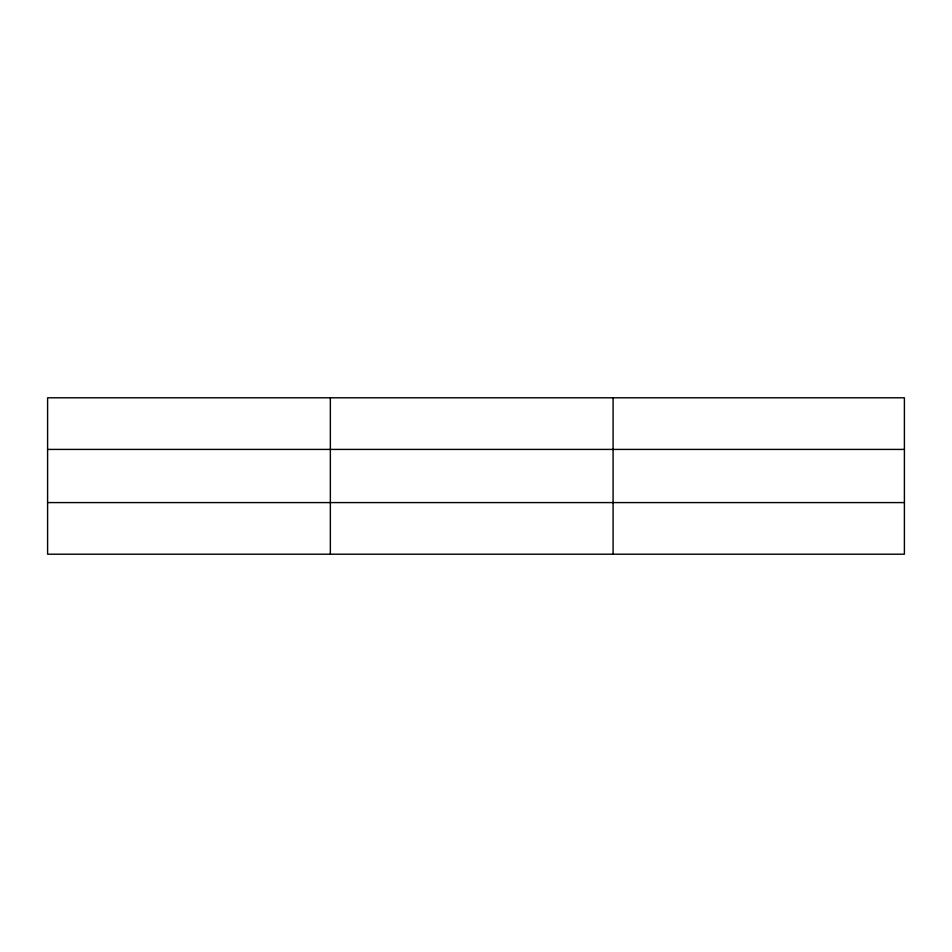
<?xml version="1.0" encoding="UTF-8"?>
<svg xmlns="http://www.w3.org/2000/svg" width="952" height="952" viewBox="0 0 952 952"><rect width="100%" height="100%" fill="white"/><g stroke="black" fill="none" stroke-linecap="round" stroke-linejoin="round"><path stroke-width="1.43" d="M330.344 397.793L330.344 554.207M613.088 397.793L613.088 554.207M904.4 449.415L904.4 397.793L47.6 397.793L47.6 554.207L904.4 554.207L904.4 449.415L47.6 449.415M47.6 502.585L904.4 502.585"/></g></svg>
